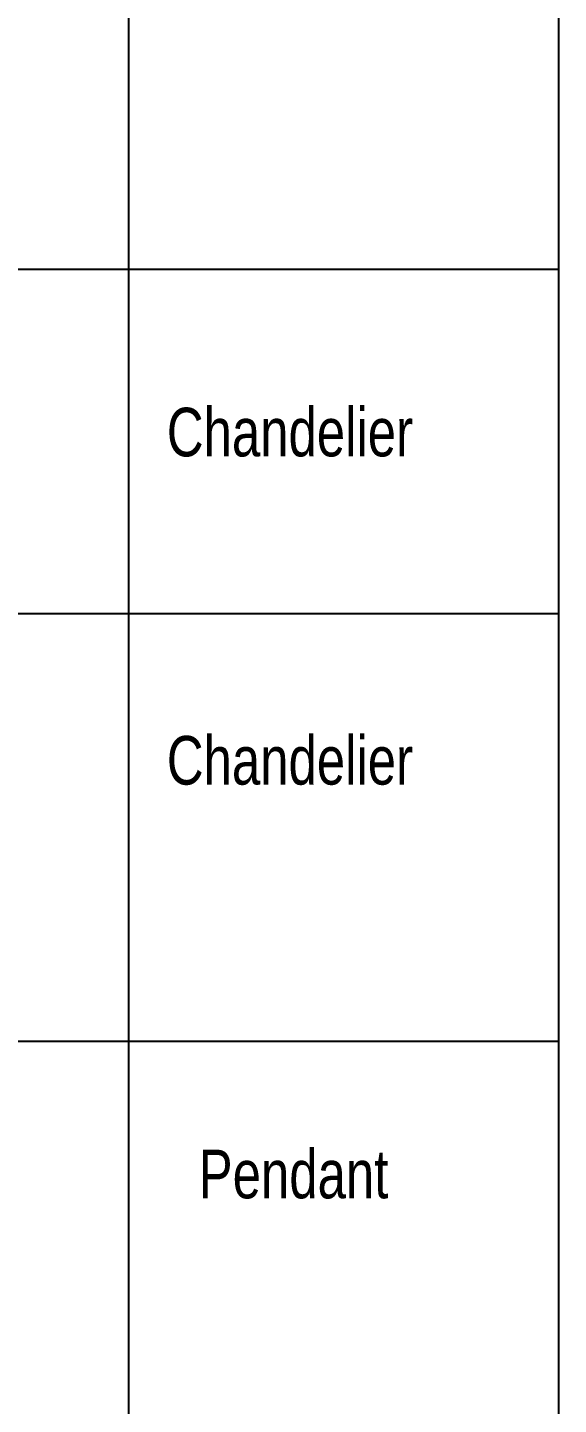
# Model space of a CAD drawing. Header units: inches. Extents: x 258415 to 640093, y 441672 to 945769.
# Drawn here: x 300084 to 300630, y 462773 to 464189 of the extents above; entities that cross this region are included whole.
import ezdxf

# ---------------------------------------------------------------- set-up
doc = ezdxf.new("R2010")
doc.units = ezdxf.units.IN
doc.header["$MEASUREMENT"] = 0
for name, color, linetype in [('CQ SPOT DETAIL DIMENSION', 9, 'Continuous'), ('CQ text label', 3, 'Continuous'), ('CQ-legend tex box', 3, 'Continuous')]:
    doc.layers.add(name, color=color, linetype=linetype)
doc.styles.add('DIM 50', font='romans.shx', dxfattribs={"width": 0.75, "height": 100})

# ---------------------------------------------------------------- blocks, each defined once
blk = doc.blocks.new('SMDS')
at = {"layer": 'CQ-legend tex box'}
for p, q in [((385654.9, 480180.8), (385654.9, 476464.2)), ((384632.9, 477257.8), (386097.2, 477257.8)), ((384632.9, 476903.6), (386097.2, 476903.6)), ((384632.9, 476464.2), (386097.2, 476464.2)), ((385654.9, 476464.2), (385654.9, 472716.6))]:
    blk.add_line(p, q, dxfattribs=at)
blk.add_lwpolyline([(384632.9, 472716.6), (384632.9, 480364.1), (386097.2, 480364.1), (386097.2, 472716.6)], dxfattribs=at)
at = {"layer": 'CQ text label', "ltscale": 1000, "char_height": 50, "width": 1430.82, "attachment_point": 1, "style": 'DIM 50'}
for s, insert in [('{\\fArial|b0|i0|c0|p34;Chandelier}', (385694.2, 477115.2)), ('{\\fArial|b0|i0|c0|p34;Chandelier}', (385694.2, 476777.8)), ('{\\fArial|b0|i0|c0|p34;Pendant}', (385727, 476352.5))]:
    blk.add_mtext(s, dxfattribs=dict(at, insert=insert))

msp = doc.modelspace()

# ---------------------------------------------------------------- block references
at = {"layer": 'CQ SPOT DETAIL DIMENSION'}
msp.add_blockref('SMDS', (-85467.189, -13317.368), dxfattribs=at)

doc.saveas('drawing.dxf')
